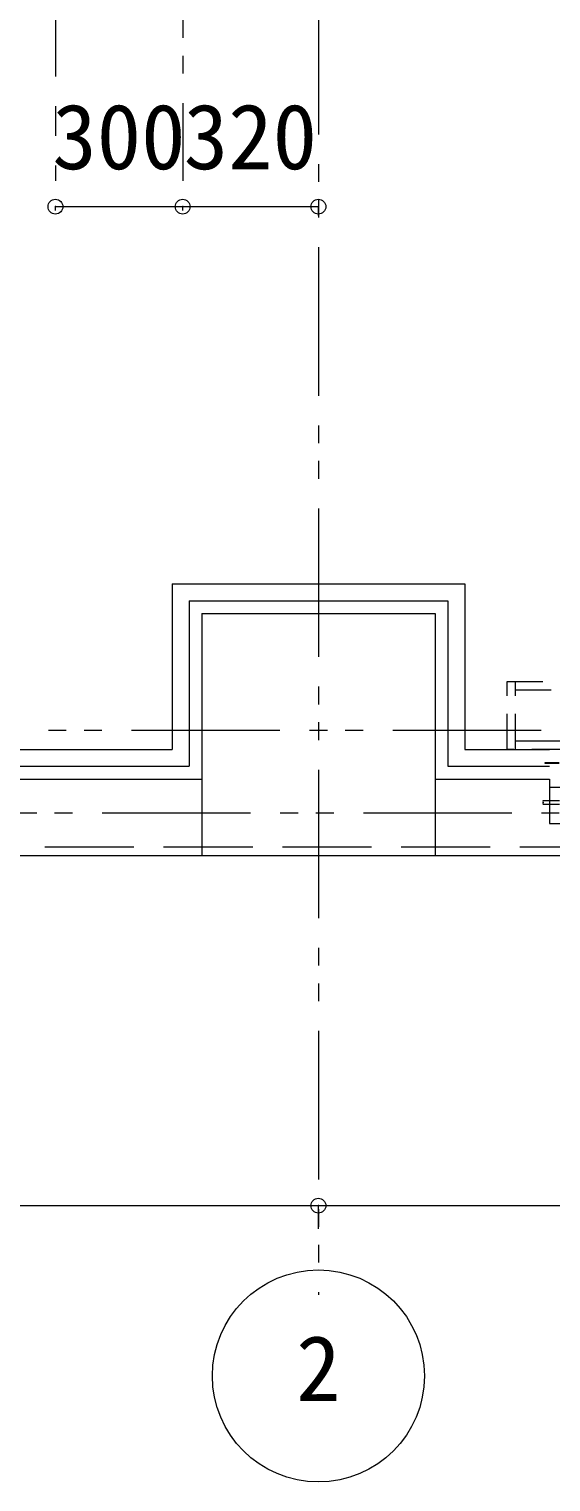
# Model space of a CAD drawing. Units: millimetres at full size. Extents: x -22551 to 92397, y -19340 to 14894.
# Drawn here: x -12321 to -11090, y -7553 to -4127 of the extents above; entities that cross this region are included whole.
import ezdxf
from ezdxf.enums import TextEntityAlignment as Align

# ---------------------------------------------------------------- set-up
doc = ezdxf.new("R2010")
doc.units = ezdxf.units.MM
doc.header["$LTSCALE"] = 70
doc.header["$PDMODE"] = 32
doc.header["$PDSIZE"] = 35
for name, pattern in [('CHAIN1', [8, 5, -1, 1, -1]), ('DASHED1', [1.8, 1.2, -0.6]), ('DASHED3', [4, 3, -1]), ('DOUBLE_CHAIN1', [8.8, 5, -1, 0.6, -0.6, 0.6, -1])]:
    doc.linetypes.add(name, pattern=pattern)
doc.layers.add('0-0_NoName', color=7, linetype='Continuous', lineweight=15)
doc.layers.add('2-0_通芯', color=7, linetype='Continuous', lineweight=15)
doc.styles.add('ＭＳ ゴシック', font='')
doc.styles.get('ＭＳ ゴシック').set_extended_font_data('MS Gothic')

# ---------------------------------------------------------------- blocks, each defined once
blk = doc.blocks.new('グループ部品-125')
at = {"layer": '2-0_通芯', "linetype": 'DOUBLE_CHAIN1'}
for p, q in [((-11638.39, 11374.3), (-11638.39, -7111.67)), ((-11958.39, 8017.87), (-11958.39, -4485.12)), ((-22551.09, -5780.7), (23861.61, -5780.7)), ((-21388.39, -5975.7), (23861.61, -5975.7))]:
    blk.add_line(p, q, dxfattribs=at)
at = {"layer": '2-0_通芯', "linetype": 'CHAIN1'}
blk.add_line((-12258.39, 591.3), (-12258.39, -4485.12), dxfattribs=at)
at = {"layer": '2-0_通芯'}
for p, q in [((-11983.39, -5435.7), (-11983.39, -5825.7)), ((-11943.39, -5475.7), (-11943.39, -5865.7)), ((-11913.39, -5505.7), (-11363.39, -5505.7)), ((-11913.39, -5505.7), (-11913.39, -6075.7)), ((-11363.39, -5505.7), (-11363.39, -6075.7)), ((-11173.39, -5805.7), (-6103.39, -5805.7)), ((-13098.39, -5825.7), (-11983.39, -5825.7)), ((-11293.39, -5825.7), (-11093.39, -5825.7)), ((-11103.39, -5856.85), (-11070.39, -5856.85)), ((-11103.39, -5859.15), (-11103.39, -5856.85)), ((-11100.74, -5859.15), (-11100.74, -5856.85)), ((-11096.24, -5859.15), (-11096.24, -5856.85)), ((-11333.39, -5865.7), (-11093.39, -5865.7)), ((-11070.39, -5859.15), (-11103.39, -5859.15)), ((-13083.39, -5895.7), (-11913.39, -5895.7)), ((-11363.39, -5895.7), (-11093.39, -5895.7)), ((-11015.59, -5915.7), (-11093.39, -5915.7)), ((-11108.39, -5946.2), (-11070.19, -5946.2)), ((-11108.39, -5955.2), (-11070.19, -5955.2)), ((-13123.39, -6075.7), (-11053.39, -6075.7))]:
    blk.add_line(p, q, dxfattribs=at)
at = {"layer": '2-0_通芯', "linetype": 'DASHED1'}
for p, q in [((-11173.39, -5825.7), (-11173.39, -5665.7)), ((-11173.39, -5685.7), (-6103.39, -5685.7))]:
    blk.add_line(p, q, dxfattribs=at)
at = {"layer": '2-0_通芯', "linetype": 'DASHED3'}
blk.add_line((-13123.39, -6055.7), (-11053.39, -6055.7), dxfattribs=at)
at = {"layer": '2-0_通芯'}
for points in [[(-17723.39, -1535.7), (-17723.39, -5475.7), (-17333.39, -5475.7), (-17333.39, -5865.7), (-11943.39, -5865.7)], [(-11983.39, -5435.7), (-11293.39, -5435.7), (-11293.39, -5825.7)], [(-11943.39, -5475.7), (-11333.39, -5475.7), (-11333.39, -5865.7)], [(-11093.39, -5895.7), (-11093.39, -6000.7), (-11053.39, -6000.7), (-11053.39, -6075.7)]]:
    blk.add_lwpolyline(points, dxfattribs=at)
at = {"layer": '2-0_通芯', "linetype": 'DASHED1'}
blk.add_lwpolyline([(-10547.39, -5825.7), (-11193.39, -5825.7), (-11193.39, -5665.7), (-10547.39, -5665.7)], dxfattribs=at)
at = {"layer": '2-0_通芯'}
blk.add_circle((-11638.39, -7303.2), 250, dxfattribs=at)
for centre, start, end in [((-11105.08, -5948.45), 145.77113, 214.22887), ((-11105.08, -5952.95), 145.77113, 214.22887), ((-11111.7, -5952.95), 325.77113, 34.22887)]:
    blk.add_arc(centre, 4, start, end, dxfattribs=at)
at = {"layer": '2-0_通芯', "style": 'ＭＳ ゴシック'}
blk.add_text('2', height=154, dxfattribs=at).set_placement((-11690.89, -7408.2), align=Align.BOTTOM_LEFT)

msp = doc.modelspace()

# ---------------------------------------------------------------- linework, layer by layer
at = {"layer": '0-0_NoName'}
for p, q in [((-12258.39, -4545.83), (-11958.39, -4545.83)), ((-12258.39, -4555.12), (-12258.39, -4545.83)), ((-11958.39, -4545.83), (-11638.39, -4545.83)), ((-11958.39, -4555.12), (-11958.39, -4545.83)), ((-11638.39, -4566.71), (-11638.39, -4545.83)), ((-14638.39, -6901.63), (-11638.39, -6901.63)), ((-11638.39, -6901.63), (-5638.39, -6901.63)), ((-11638.39, -6956.52), (-11638.39, -6901.63))]:
    msp.add_line(p, q, dxfattribs=at)
for p in [(-12258.39, -4545.83), (-11958.39, -4545.83), (-11638.39, -4545.83), (-11638.39, -6901.63)]:
    msp.add_point(p, dxfattribs=at)

# ---------------------------------------------------------------- block references
at = {"layer": '2-0_通芯'}
msp.add_blockref('グループ部品-125', (0, 0), dxfattribs=at)

# ---------------------------------------------------------------- texts
at = {"layer": '0-0_NoName', "style": 'ＭＳ ゴシック'}
for s, p in [('300', (-12265.89, -4503.83)), ('320', (-11955.89, -4503.83))]:
    msp.add_text(s, height=154, dxfattribs=at).set_placement(p, align=Align.BOTTOM_LEFT)

doc.saveas('drawing.dxf')
